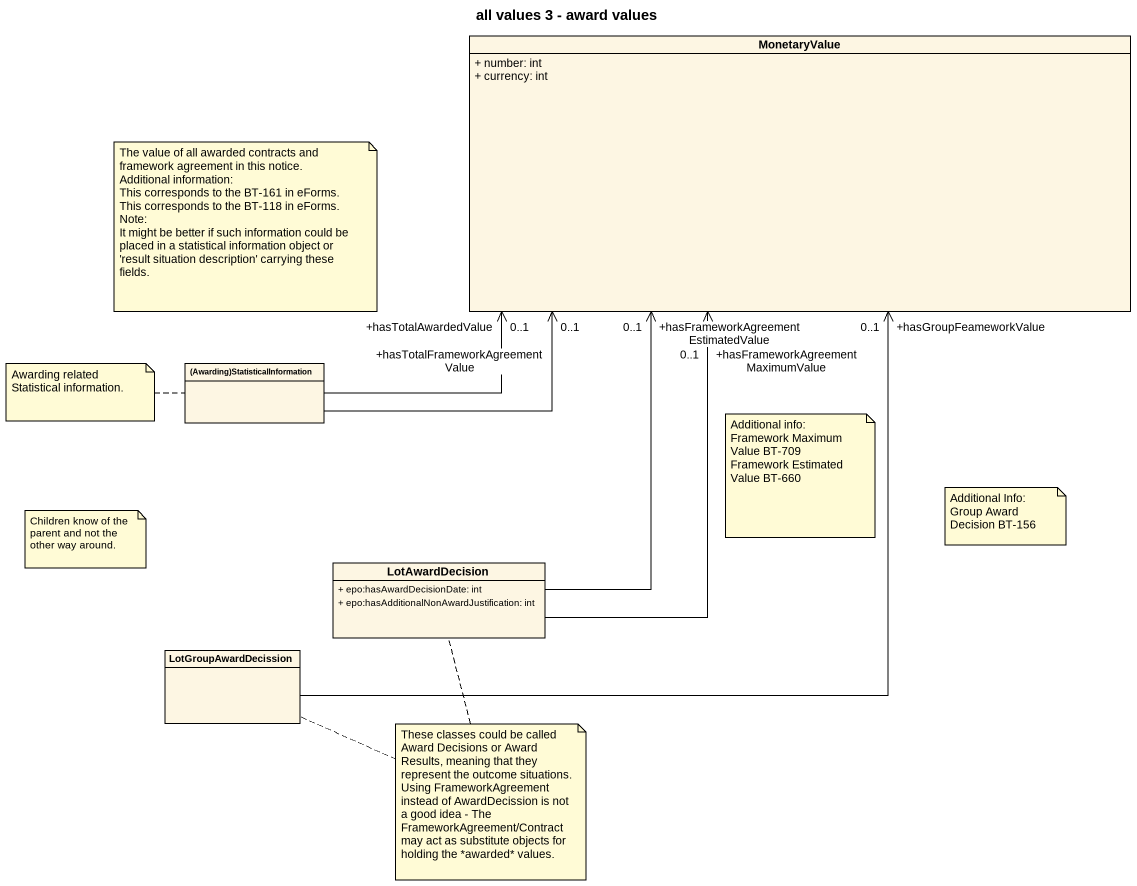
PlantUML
@startuml
title all values 3 - award values
hide circle
hide empty members
skinparam classAttributeIconSize 0
class MonetaryValue {
  + number: int
  + currency: int
}
class "(Awarding)StatisticalInformation" as Awarding
class LotAwardDecision {
  + epo:hasAwardDecisionDate: int
  + epo:hasAdditionalNonAwardJustification: int
}
class LotGroupAwardDecission
Awarding -right-> "+hasTotalAwardedValue\n0..1" MonetaryValue
Awarding -right-> "+hasTotalFrameworkAgreementValue\n0..1" MonetaryValue
LotAwardDecision -up-> "+hasFrameworkAgreementEstimatedValue\n0..1" MonetaryValue
LotAwardDecision -up-> "+hasFrameworkAgreementMaximumValue\n0..1" MonetaryValue
LotGroupAwardDecission -up-> "+hasGroupFeameworkValue\n0..1" MonetaryValue
note as N1
  The value of all awarded contracts and framework agreement in this notice.
  Additional information:
  This corresponds to the BT-161 in eForms.
  This corresponds to the BT-118 in eForms.
  Note:
  It might be better if such information could be placed in a statistical information object or 'result situation description' carrying these fields.
end note
note left of Awarding : Awarding related Statistical information.
note as N3
  Additional info:
  Framework Maximum Value BT-709
  Framework Estimated Value BT-660
end note
note as N4
  Children know of the parent and not the other way around.
end note
note as N5
  Additional Info:
  Group Award Decision BT-156
end note
note as N6
  These classes could be called Award Decisions or Award Results, meaning that they represent the outcome situations.
  Using FrameworkAgreement instead of AwardDecission is not a good idea - The FrameworkAgreement/Contract may act as substitute objects for holding the *awarded* values.
end note
N6 .. LotGroupAwardDecission
N6 .. LotAwardDecision
@enduml
